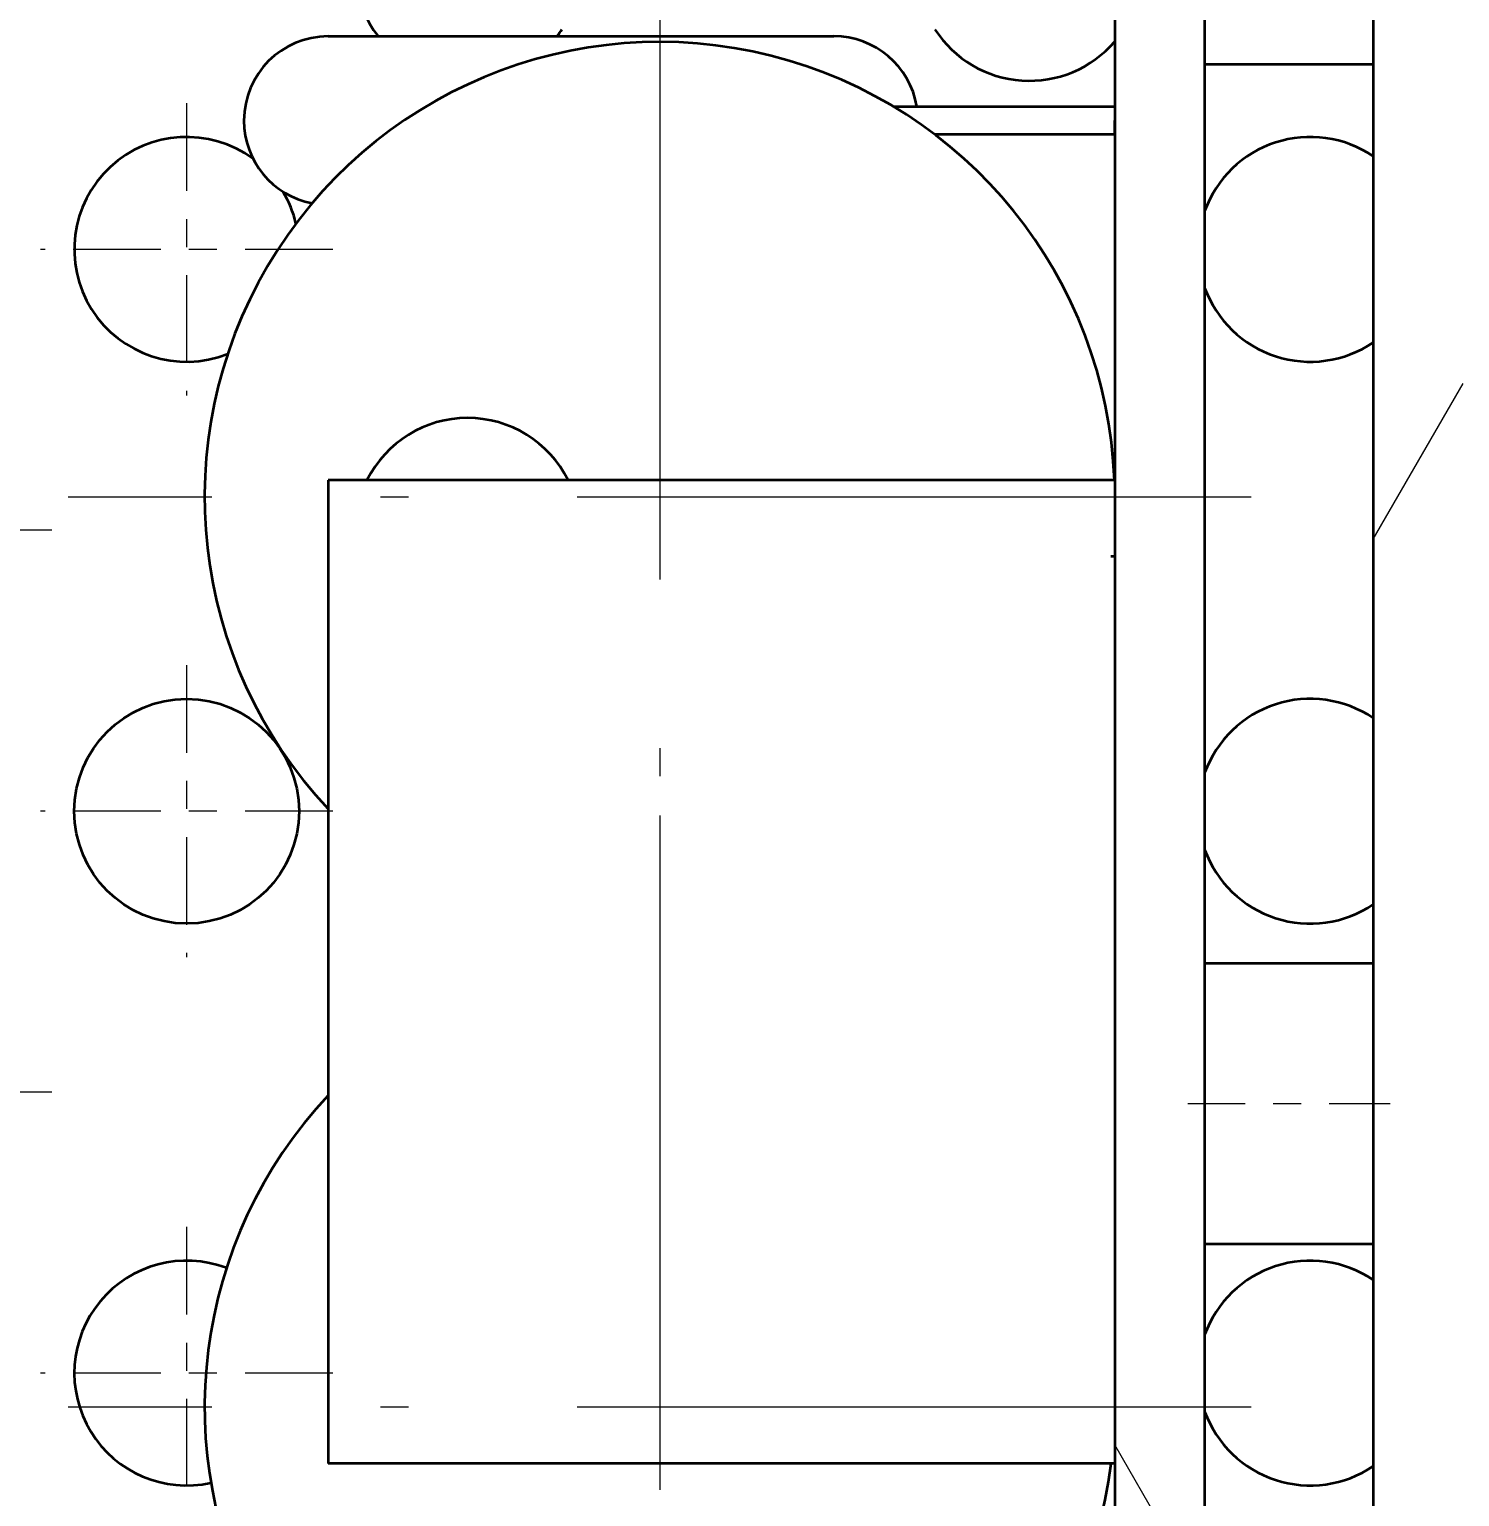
# Model space of a CAD drawing. Extents: x 23 to 417, y 3 to 294.
# Drawn here: x 143.06 to 148.15, y 88.31 to 93.53 of the extents above; entities that cross this region are included whole.
import ezdxf
from ezdxf.enums import TextEntityAlignment as Align

# ---------------------------------------------------------------- set-up
doc = ezdxf.new("R2010")
doc.units = 0
doc.linetypes.add('DASHDOT', pattern=[18.5, 12, -3, 0.5, -3])
doc.linetypes.add('DASHED', pattern=[15, 12, -3])
doc.layers.get('0').update_dxf_attribs({"lineweight": 13})
doc.styles.get("Standard").update_dxf_attribs({"font": 'isocp.shx'})
doc.dimstyles.get("Standard").update_dxf_attribs({"dimtxt": 2.5, "dimasz": 2.5, "dimexe": 1.25, "dimexo": 0.625, "dimtad": 1, "dimtxsty": 'Standard', "dimcen": 2.5, "dimadec": 0, "dimazin": 0, "dimtfac": 1, "dimtmove": 0, "dimatfit": 0, "dimfxl": 0, "dimarcsym": 0})

# ---------------------------------------------------------------- blocks, each defined once
blk = doc.blocks.new('*D489')
at = {"color": 30, "lineweight": 13, "transparency": 16777216}
for p, q in [((139.3107, 96.4887), (139.3107, 76.0052)), ((115.691, 76.0052), (144.3107, 76.0052))]:
    blk.add_line(p, q, dxfattribs=at)
at = {"color": 30, "lineweight": 13, "ltscale": 0.117668, "transparency": 16777216}
blk.add_line((133.7807, 80.7119), (133.7807, 76.0052), dxfattribs=at)
at = {"color": 30, "lineweight": 13, "transparency": 16777216}
for points in [[(131.8488, 75.4876), (133.7807, 76.0052), (131.8488, 76.5228)], [(141.2425, 76.5228), (139.3107, 76.0052), (141.2425, 75.4876)]]:
    blk.add_lwpolyline(points, dxfattribs=at)
for s, height, width, p, p2 in [('[', 2, 1.552527, (124.7289, 78.0052), (125.5052, 78.0052)), (']', 2, 1.552524, (129.0591, 78.0052), (129.8354, 78.0052)), ('27.7', 2, 1.341762, (115.691, 78.0052), (121.7289, 78.0052)), ('1', 2, 2.21984, (126.5052, 78.0052), (128.0591, 78.0052)), ('/', 1, 1.818182, (122.7289, 78.5052), (123.7289, 78.5052))]:
    blk.add_text(s, height=height, dxfattribs=dict(at, width=width)).set_placement(p, p2, align=Align.FIT)
blk = doc.blocks.new('BLOCK4494')
at = {"color": 7, "linetype": 'DASHDOT', "lineweight": 13, "ltscale": 0.13}
for p, q in [((9.7, -25.2), (9.7, -30.4)), ((12.3, -27.8), (7.1, -27.8))]:
    blk.add_line(p, q, dxfattribs=at)
blk = doc.blocks.new('BLOCK4495')
at = {"color": 7, "linetype": 'DASHDOT', "lineweight": 13, "ltscale": 0.13}
for p, q in [((9.7, -35.2), (9.7, -40.4)), ((12.3, -37.8), (7.1, -37.8))]:
    blk.add_line(p, q, dxfattribs=at)
blk = doc.blocks.new('BLOCK4528')
at = {"color": 7, "linetype": 'DASHDOT', "lineweight": 13, "ltscale": 0.13}
for p, q in [((14.7, -40.2), (14.7, -45.4)), ((17.3, -42.8), (12.1, -42.8))]:
    blk.add_line(p, q, dxfattribs=at)
blk = doc.blocks.new('BLOCK4530')
at = {"color": 7, "linetype": 'DASHDOT', "lineweight": 13, "ltscale": 0.13}
for p, q in [((14.7, -30.2), (14.7, -35.4)), ((17.3, -32.8), (12.1, -32.8))]:
    blk.add_line(p, q, dxfattribs=at)
blk = doc.blocks.new('BLOCK4538')
at = {"color": 7, "linetype": 'DASHDOT', "lineweight": 13, "ltscale": 0.13}
for p, q in [((14.7, -50.2), (14.7, -55.4)), ((17.3, -52.8), (12.1, -52.8))]:
    blk.add_line(p, q, dxfattribs=at)
blk = doc.blocks.new('BLOCK4539')
at = {"color": 7, "linetype": 'DASHDOT', "lineweight": 13, "ltscale": 0.13}
for p, q in [((9.7, -45.2), (9.7, -50.4)), ((12.3, -47.8), (7.1, -47.8))]:
    blk.add_line(p, q, dxfattribs=at)
blk = doc.blocks.new('BLOCK4547')
at = {"color": 7, "linetype": 'DASHDOT', "lineweight": 13}
for p, q in [((23.12, -26.678), (23.12, -47.738)), ((33.65, -37.208), (12.59, -37.208))]:
    blk.add_line(p, q, dxfattribs=at)
blk = doc.blocks.new('BLOCK4548')
at = {"color": 7, "linetype": 'DASHDOT', "lineweight": 13}
for p, q in [((23.12, -42.878), (23.12, -63.938)), ((33.65, -53.408), (12.59, -53.408))]:
    blk.add_line(p, q, dxfattribs=at)
blk = doc.blocks.new('BLOCK4554')
at = {"color": 7, "lineweight": 35}
for p, q in [((31.22, -6.508), (31.22, -63.508)), ((32.82, -6.508), (32.82, -63.508)), ((35.82, -6.508), (35.82, -63.508))]:
    blk.add_line(p, q, dxfattribs=at)
at = {"color": 7, "lineweight": 35, "ltscale": 0.1125}
for p, q in [((17.22, -29.008), (21.72, -29.008)), ((21.72, -29.008), (26.22, -29.008))]:
    blk.add_line(p, q, dxfattribs=at)
at = {"color": 7, "lineweight": 35, "ltscale": 0.0745}
for p, q in [((35.8, -29.508), (32.82, -29.508)), ((35.8, -45.508), (32.82, -45.508)), ((35.8, -50.508), (32.82, -50.508))]:
    blk.add_line(p, q, dxfattribs=at)
at = {"color": 7, "lineweight": 35, "ltscale": 0.000501299}
for p, q in [((35.82, -29.508), (35.8, -29.508)), ((35.82, -45.508), (35.8, -45.508)), ((35.82, -50.508), (35.8, -50.508))]:
    blk.add_line(p, q, dxfattribs=at)
at = {"color": 7, "lineweight": 35, "ltscale": 0.098495}
blk.add_line((27.28, -30.258), (31.22, -30.258), dxfattribs=at)
at = {"color": 7, "lineweight": 35, "ltscale": 0.088024}
blk.add_line((27.699, -30.258), (31.22, -30.258), dxfattribs=at)
at = {"color": 7, "lineweight": 35, "ltscale": 0.00625}
for p in [(31.22, -30.258), (31.22, -30.758)]:
    blk.add_line(p, (31.22, -30.508), dxfattribs=at)
at = {"color": 7, "lineweight": 35, "ltscale": 0.080007}
blk.add_line((31.22, -30.758), (28.02, -30.758), dxfattribs=at)
at = {"color": 7, "lineweight": 35, "ltscale": 0.35}
for p, q in [((31.22, -36.908), (17.22, -36.908)), ((31.22, -54.408), (17.22, -54.408))]:
    blk.add_line(p, q, dxfattribs=at)
at = {"color": 7, "lineweight": 35, "ltscale": 0.4375}
for p, q in [((17.22, -36.908), (17.22, -54.408)), ((31.22, -36.908), (31.22, -54.408))]:
    blk.add_line(p, q, dxfattribs=at)
at = {"color": 7, "lineweight": 35, "ltscale": 0.001708}
blk.add_line((31.152, -38.258), (31.22, -38.258), dxfattribs=at)
at = {"color": 7, "lineweight": 35}
blk.add_circle((14.7, -42.8), 2, dxfattribs=at)
for centre, radius, start, end in [((19.7, -27.8), 2, 185.9702, 217.1561), ((19.7, -27.8), 2, 322.844, 327.1561), ((29.7, -27.8), 2, 212.8439, 319.4394), ((23.12, -37.208), 8.1, 2.1225, 223.2481), ((23.12, -37.208), 8.1, 2.1225, 223.2481), ((17.22, -30.508), 1.5, 90, 180), ((26.22, -30.508), 1.5, 9.5941, 89.9998), ((17.22, -30.508), 1.5, 180, 258.9659), ((14.7, -32.8), 2, 53.7533, 291.4283), ((34.7, -32.8), 2, 55.942, 160.0495), ((14.7, -32.8), 2, 13.3064, 30.8219), ((34.7, -32.8), 2, 199.9538, 304.058), ((19.7, -37.8), 2, 26.4865, 153.5135), ((29.7, -37.8), 2, 40.5546, 42.033), ((34.7, -42.8), 2, 55.942, 160.0462), ((34.7, -42.8), 2, 199.9538, 304.058), ((23.12, -53.408), 8.1, 136.7519, 352.9083), ((14.7, -52.8), 2, 69.2525, 282.4873), ((34.7, -52.8), 2, 55.942, 160.0462), ((34.7, -52.8), 2, 199.9538, 304.058)]:
    blk.add_arc(centre, radius, start, end, dxfattribs=at)
blk = doc.blocks.new('BLOCK4575')
at = {"color": 7, "lineweight": 13, "ltscale": 0.08}
blk.add_line((32.82, -56.846), (31.22, -54.075), dxfattribs=at)
blk = doc.blocks.new('BLOCK4576')
at = {"color": 7, "linetype": 'DASHED', "lineweight": 13, "ltscale": 0.08}
blk.add_line((35.82, -27.958), (37.42, -25.187), dxfattribs=at)
at = {"color": 7, "lineweight": 13, "ltscale": 0.08}
blk.add_line((35.82, -37.958), (37.42, -35.187), dxfattribs=at)

msp = doc.modelspace()

# ---------------------------------------------------------------- linework, layer by layer
at = {"color": 7, "linetype": 'DASHDOT', "lineweight": 13, "ltscale": 0.018003}
msp.add_line((147.9047, 89.7103), (147.1845, 89.7103), dxfattribs=at)

# ---------------------------------------------------------------- block references
at = {"lineweight": 0, "xscale": 0.2, "yscale": 0.2, "zscale": 0.2}
for name in ['BLOCK4554', 'BLOCK4575', 'BLOCK4494', 'BLOCK4576', 'BLOCK4547', 'BLOCK4530', 'BLOCK4495', 'BLOCK4528', 'BLOCK4548', 'BLOCK4539', 'BLOCK4538']:
    msp.add_blockref(name, (140.6807, 99.3118), dxfattribs=at)

# ---------------------------------------------------------------- dimensions: what is measured, and where the dimension line sits
at = {"color": 0, "lineweight": 0}
dim = msp.add_linear_dim(base=(133.7807, 76.0052), p1=(139.3107, 96.6887), p2=(133.7807, 80.9119), angle=179.999, dimstyle='Standard', override={"dimlfac": 5}, dxfattribs=at)
dim.commit()
dim.dimension.update_dxf_attribs({"geometry": '*D489', "text_midpoint": (122.7632, 76.0052), "dimtype": 160})

doc.saveas('drawing.dxf')
